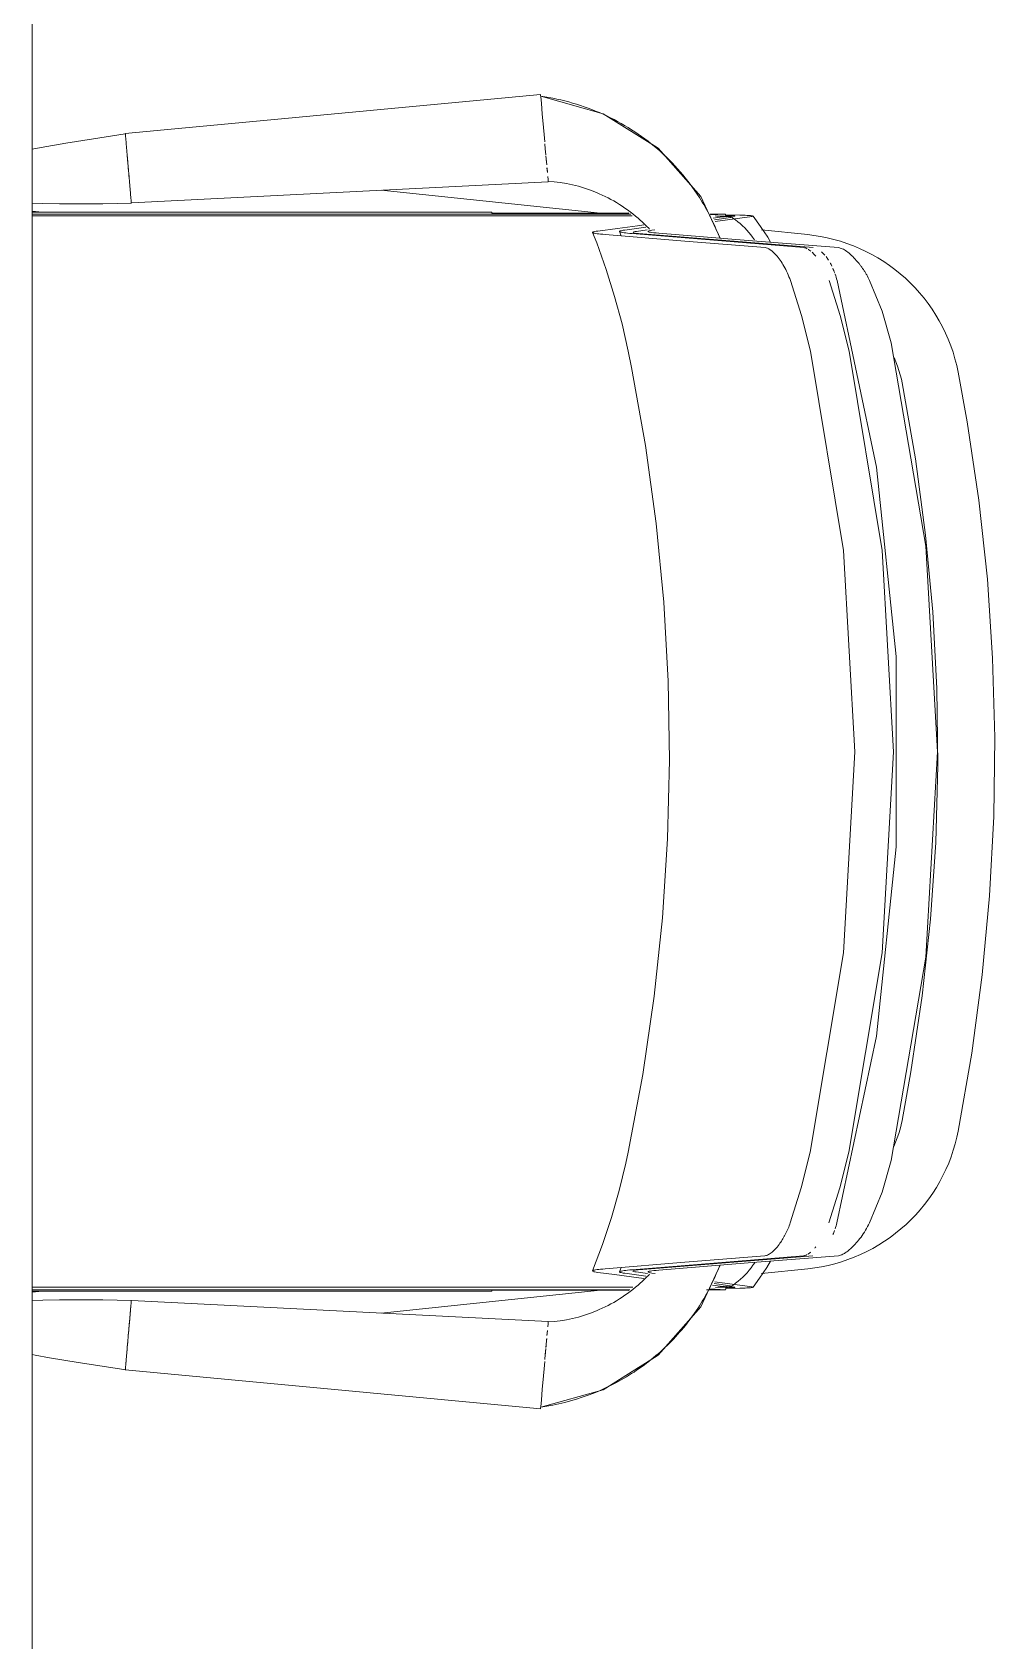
# Model space of a CAD drawing. Header units: millimetres. Extents: x 155927 to 317870, y -36033 to 97293.
# Drawn here: x 196113 to 196552, y 11502 to 12236 of the extents above; entities that cross this region are included whole.
import ezdxf

# ---------------------------------------------------------------- set-up
doc = ezdxf.new("R2010")
doc.units = ezdxf.units.MM
doc.header["$MEASUREMENT"] = 0
doc.layers.add('I-FURN', color=8, linetype='CONTINUOUS', lineweight=9)

msp = doc.modelspace()

# ---------------------------------------------------------------- linework, layer by layer
at = {"layer": 'I-FURN'}
for p, q in [((196113.42, 11207.55), (196113.42, 12607.55)), ((196155.86, 12189.32), (196345.14, 12207.18)), ((196345.14, 12207.18), (196155.86, 12189.32)), ((196345.14, 12207.18), (196345.17, 12206.91)), ((196345.17, 12206.91), (196345.24, 12206.11)), ((196345.22, 12206.33), (196373.74, 12198.41)), ((196373.74, 12198.41), (196345.22, 12206.33)), ((196345.22, 12206.33), (196373.74, 12198.41)), ((196373.74, 12198.41), (196345.22, 12206.33)), ((196345.24, 12206.11), (196345.35, 12204.78)), ((196345.35, 12204.78), (196345.51, 12202.98)), ((196345.51, 12202.98), (196345.7, 12200.75)), ((196345.7, 12200.75), (196345.93, 12198.16)), ((196345.93, 12198.16), (196346.19, 12195.26)), ((196373.74, 12198.41), (196398.75, 12182.74)), ((196398.75, 12182.74), (196373.74, 12198.41)), ((196373.74, 12198.41), (196389.83, 12188.33)), ((196398.75, 12182.74), (196373.74, 12198.41)), ((196155.86, 12189.16), (196141.35, 12186.95)), ((196346.19, 12195.26), (196346.46, 12192.15)), ((196346.46, 12192.15), (196346.74, 12188.91)), ((196117.46, 12183.01), (196113.42, 12182.29)), ((196128.69, 12184.92), (196117.46, 12183.01)), ((196141.35, 12186.95), (196128.69, 12184.92)), ((196346.74, 12188.91), (196347.03, 12185.62)), ((196347.12, 12184.62), (196347.31, 12182.37)), ((196347.31, 12182.37), (196347.55, 12179.71)), ((196392.5, 12186.66), (196398.75, 12182.74)), ((196398.75, 12182.74), (196418.22, 12160.65)), ((196418.22, 12160.65), (196398.75, 12182.74)), ((196398.75, 12182.74), (196403.62, 12177.22)), ((196418.22, 12160.65), (196398.75, 12182.74)), ((196347.59, 12179.26), (196347.84, 12176.36)), ((196347.59, 12179.24), (196347.95, 12175.06)), ((196348.63, 12167.34), (196158.62, 12157.75)), ((196158.62, 12157.75), (196348.63, 12167.34)), ((196348.07, 12173.77), (196348.26, 12171.54)), ((196348.08, 12173.74), (196348.3, 12171.55)), ((196348.42, 12169.74), (196348.53, 12168.42)), ((196348.53, 12168.42), (196348.6, 12167.61)), ((196348.6, 12167.61), (196348.63, 12167.34)), ((196372.52, 12153.09), (196272.51, 12163.5)), ((196413.35, 12166.17), (196418.22, 12160.65)), ((196418.22, 12160.65), (196427, 12141.68)), ((196427, 12141.68), (196418.22, 12160.65)), ((196418.22, 12160.65), (196421.3, 12153.99)), ((196427, 12141.68), (196418.22, 12160.65)), ((196118.32, 12157.43), (196113.42, 12157.58)), ((196113.42, 12153.91), (196117.91, 12153.44)), ((196322.89, 12153.44), (196113.42, 12153.44)), ((196113.42, 12152.61), (196383.62, 12152.61)), ((196125.85, 12157.31), (196118.32, 12157.43)), ((196134.73, 12157.27), (196125.85, 12157.31)), ((196145.59, 12157.36), (196134.73, 12157.27)), ((196158.62, 12157.59), (196145.59, 12157.36)), ((196322.89, 12153), (196322.89, 12153.44)), ((196322.89, 12153.07), (196358.67, 12153.13)), ((196385.39, 12153.11), (196322.89, 12153)), ((196358.67, 12153.13), (196385.3, 12153.17)), ((196383.62, 12152.61), (196386.23, 12152.61)), ((196422.37, 12152.61), (196429.38, 12152.61)), ((196429.38, 12152.61), (196422.56, 12152.37)), ((196429.65, 12151.26), (196429.38, 12152.61)), ((196385.07, 12151.84), (196113.42, 12151.84)), ((196380.24, 12146.13), (196371.19, 12144.92)), ((196389.27, 12147.33), (196380.24, 12146.13)), ((196383.52, 12145.36), (196393.16, 12146.65)), ((196386.96, 12151.84), (196385.07, 12151.84)), ((196388.8, 12144.75), (196393.72, 12145.46)), ((196392.23, 12147.72), (196389.27, 12147.33)), ((196397.17, 12145.42), (196395.9, 12145.24)), ((196423.83, 12150.74), (196426.96, 12151.16)), ((196424.35, 12149.99), (196429.75, 12150.82)), ((196441.51, 12151.58), (196424.67, 12149.24)), ((196426.96, 12151.16), (196433.13, 12151.67)), ((196429.38, 12152.36), (196436.02, 12152.17)), ((196431.51, 12151.98), (196429.39, 12152.06)), ((196429.75, 12150.82), (196430.72, 12150.98)), ((196430.72, 12150.98), (196431.64, 12151.12)), ((196432.03, 12151.3), (196432.41, 12151.08)), ((196432.41, 12151.08), (196432.79, 12150.84)), ((196432.79, 12150.84), (196432.81, 12150.82)), ((196432.81, 12150.82), (196433.96, 12150.02)), ((196433.96, 12150.02), (196435.07, 12149.17)), ((196435.07, 12149.17), (196436.15, 12148.28)), ((196436.15, 12148.28), (196437.19, 12147.34)), ((196437.19, 12147.34), (196438.19, 12146.37)), ((196438.19, 12146.37), (196439.16, 12145.35)), ((196439.16, 12145.35), (196440.08, 12144.3)), ((196441.99, 12151.74), (196445.43, 12146.95)), ((196445.43, 12146.95), (196448.67, 12142.04)), ((196466.99, 12143.26), (196445.86, 12145.46)), ((196370.71, 12139.53), (196368.86, 12144.26)), ((196375.05, 12127.4), (196370.71, 12139.53)), ((196374.58, 12143.31), (196410.96, 12140.33)), ((196381.94, 12142.71), (196381.19, 12144.69)), ((196425.94, 12140.55), (196386.92, 12143.75)), ((196429.53, 12140.55), (196391.8, 12143.56)), ((196399.01, 12143.92), (196439.71, 12140.66)), ((196410.96, 12140.33), (196447.45, 12137.34)), ((196465.09, 12137.34), (196425.94, 12140.55)), ((196469.38, 12137.34), (196429.53, 12140.55)), ((196439.71, 12140.66), (196480.94, 12137.34)), ((196440.08, 12144.3), (196440.96, 12143.21)), ((196440.96, 12143.21), (196441.79, 12142.08)), ((196441.79, 12142.08), (196442.58, 12140.93)), ((196448.67, 12142.04), (196450.01, 12139.83)), ((196469.65, 12142.94), (196466.99, 12143.26)), ((196472.73, 12142.45), (196469.65, 12142.94)), ((196475.79, 12141.83), (196472.73, 12142.45)), ((196478.82, 12141.1), (196475.79, 12141.83)), ((196481.82, 12140.24), (196478.82, 12141.1)), ((196484.78, 12139.27), (196481.82, 12140.24)), ((196487.71, 12138.17), (196484.78, 12139.27)), ((196490.58, 12136.96), (196487.71, 12138.17)), ((196493.41, 12135.64), (196490.58, 12136.96)), ((196496.18, 12134.21), (196493.41, 12135.64)), ((196498.89, 12132.66), (196496.18, 12134.21)), ((196501.53, 12131.01), (196498.89, 12132.66)), ((196504.11, 12129.25), (196501.53, 12131.01)), ((196378.91, 12115.11), (196375.05, 12127.4)), ((196506.62, 12127.39), (196504.11, 12129.25)), ((196509.05, 12125.44), (196506.62, 12127.39)), ((196511.4, 12123.39), (196509.05, 12125.44)), ((196513.66, 12121.24), (196511.4, 12123.39)), ((196459, 12122.34), (196464.01, 12106.34)), ((196481.65, 12106.34), (196476.64, 12122.34)), ((196498.26, 12037.23), (196480.3, 12122.34)), ((196495.11, 12122.34), (196500.83, 12108.34)), ((196515.84, 12119.01), (196513.66, 12121.24)), ((196517.93, 12116.69), (196515.84, 12119.01)), ((196519.92, 12114.29), (196517.93, 12116.69)), ((196382.28, 12102.67), (196378.91, 12115.11)), ((196521.82, 12111.81), (196519.92, 12114.29)), ((196523.61, 12109.26), (196521.82, 12111.81)), ((196525.3, 12106.63), (196523.61, 12109.26)), ((196385.14, 12090.11), (196382.28, 12102.67)), ((196464.01, 12106.34), (196468.12, 12090.11)), ((196485.76, 12090.11), (196481.65, 12106.34)), ((196500.83, 12108.34), (196504.98, 12093.87)), ((196526.89, 12103.95), (196525.3, 12106.63)), ((196528.36, 12101.2), (196526.89, 12103.95)), ((196529.73, 12098.39), (196528.36, 12101.2)), ((196504.98, 12093.87), (196520.76, 12001.22)), ((196530.98, 12095.54), (196529.73, 12098.39)), ((196532.12, 12092.63), (196530.98, 12095.54)), ((196386.66, 12082.64), (196385.14, 12090.11)), ((196468.12, 12090.11), (196483.27, 11999.31)), ((196500.91, 11999.31), (196485.76, 12090.11)), ((196506.25, 12087.22), (196507.07, 12085.31)), ((196533.13, 12089.68), (196532.12, 12092.63)), ((196534.03, 12086.69), (196533.13, 12089.68)), ((196534.82, 12083.67), (196534.03, 12086.69)), ((196392.95, 12047.19), (196386.66, 12082.64)), ((196507.07, 12085.31), (196507.82, 12083.37)), ((196507.82, 12083.37), (196508.49, 12081.4)), ((196508.49, 12081.4), (196509.07, 12079.41)), ((196509.07, 12079.41), (196509.58, 12077.39)), ((196535.47, 12080.62), (196534.82, 12083.67)), ((196539.61, 12057.9), (196535.47, 12080.62)), ((196509.58, 12077.39), (196509.96, 12075.64)), ((196509.96, 12075.64), (196515.99, 12041.07)), ((196544.91, 12022.16), (196539.61, 12057.9)), ((196397.83, 12011.52), (196392.95, 12047.19)), ((196507.27, 11950.9), (196498.26, 12037.23)), ((196515.99, 12041.07), (196520.63, 12006.29)), ((196548.78, 11986.23), (196544.91, 12022.16)), ((196401.27, 11975.68), (196397.83, 12011.52)), ((196520.63, 12006.29), (196523.89, 11971.35)), ((196483.27, 11999.31), (196488.33, 11907.55)), ((196505.97, 11907.55), (196500.91, 11999.31)), ((196520.76, 12001.22), (196526.04, 11907.55)), ((196551.2, 11950.18), (196548.78, 11986.23)), ((196403.28, 11939.73), (196401.27, 11975.68)), ((196523.89, 11971.35), (196525.74, 11936.31)), ((196507.26, 11864.18), (196507.27, 11950.9)), ((196552.19, 11914.07), (196551.2, 11950.18)), ((196403.84, 11903.74), (196403.28, 11939.73)), ((196525.74, 11936.31), (196526.19, 11901.22)), ((196551.72, 11877.94), (196552.19, 11914.07)), ((196402.97, 11867.74), (196403.84, 11903.74)), ((196488.33, 11907.55), (196483.25, 11815.79)), ((196500.89, 11815.79), (196505.97, 11907.55)), ((196526.04, 11907.55), (196520.74, 11813.88)), ((196526.19, 11901.22), (196525.23, 11866.14)), ((196549.82, 11841.86), (196551.72, 11877.94)), ((196400.66, 11831.82), (196402.97, 11867.74)), ((196498.23, 11777.86), (196507.26, 11864.18)), ((196525.23, 11866.14), (196522.87, 11831.13)), ((196546.47, 11805.88), (196549.82, 11841.86)), ((196396.91, 11796.01), (196400.66, 11831.82)), ((196522.87, 11831.13), (196519.12, 11796.24)), ((196483.25, 11815.79), (196468.08, 11724.99)), ((196485.72, 11724.99), (196500.89, 11815.79)), ((196520.74, 11813.88), (196504.94, 11721.23)), ((196541.69, 11770.07), (196546.47, 11805.88)), ((196391.74, 11760.38), (196396.91, 11796.01)), ((196519.12, 11796.24), (196513.97, 11761.53)), ((196480.25, 11692.74), (196498.23, 11777.86)), ((196535.47, 11734.47), (196541.69, 11770.07)), ((196385.14, 11724.99), (196391.74, 11760.38)), ((196513.97, 11761.53), (196509.96, 11739.45)), ((196509, 11735.41), (196508.4, 11733.41)), ((196509.52, 11737.42), (196509, 11735.41)), ((196509.96, 11739.45), (196509.52, 11737.42)), ((196534.92, 11731.85), (196535.47, 11734.47)), ((196506.96, 11729.51), (196506.12, 11727.61)), ((196507.72, 11731.45), (196506.96, 11729.51)), ((196508.4, 11733.41), (196507.72, 11731.45)), ((196533.27, 11725.83), (196534.15, 11728.83)), ((196534.15, 11728.83), (196534.92, 11731.85)), ((196381.01, 11707.51), (196384.07, 11720.02)), ((196384.07, 11720.02), (196385.14, 11724.99)), ((196468.08, 11724.99), (196463.97, 11708.75)), ((196481.61, 11708.75), (196485.72, 11724.99)), ((196504.94, 11721.23), (196500.78, 11706.75)), ((196529.91, 11717.1), (196531.15, 11719.97)), ((196531.15, 11719.97), (196532.27, 11722.88)), ((196532.27, 11722.88), (196533.27, 11725.83)), ((196527.1, 11711.53), (196528.56, 11714.29)), ((196528.56, 11714.29), (196529.91, 11717.1)), ((196377.45, 11695.13), (196381.01, 11707.51)), ((196463.97, 11708.75), (196458.95, 11692.74)), ((196476.59, 11692.74), (196481.61, 11708.75)), ((196500.78, 11706.75), (196495.06, 11692.74)), ((196522.08, 11703.64), (196523.86, 11706.21)), ((196523.86, 11706.21), (196525.53, 11708.84)), ((196525.53, 11708.84), (196527.1, 11711.53)), ((196516.14, 11696.41), (196518.22, 11698.74)), ((196518.22, 11698.74), (196520.2, 11701.15)), ((196520.2, 11701.15), (196522.08, 11703.64)), ((196373.4, 11682.9), (196377.45, 11695.13)), ((196509.39, 11689.94), (196511.72, 11692.01)), ((196511.72, 11692.01), (196513.98, 11694.17)), ((196513.98, 11694.17), (196516.14, 11696.41)), ((196499.27, 11682.66), (196501.9, 11684.33)), ((196501.9, 11684.33), (196504.47, 11686.1)), ((196504.47, 11686.1), (196506.97, 11687.97)), ((196506.97, 11687.97), (196509.39, 11689.94)), ((196368.86, 11670.84), (196373.4, 11682.9)), ((196447.4, 11677.75), (196410.94, 11674.76)), ((196425.92, 11674.54), (196465.05, 11677.75)), ((196429.44, 11674.54), (196469.27, 11677.75)), ((196480.9, 11677.75), (196439.69, 11674.44)), ((196482.24, 11674.98), (196485.2, 11675.98)), ((196485.2, 11675.98), (196488.12, 11677.09)), ((196488.12, 11677.09), (196490.99, 11678.31)), ((196490.99, 11678.31), (196493.8, 11679.65)), ((196493.8, 11679.65), (196496.56, 11681.1)), ((196496.56, 11681.1), (196499.27, 11682.66)), ((196371.19, 11670.17), (196378.89, 11669.15)), ((196410.94, 11674.76), (196374.58, 11671.78)), ((196378.89, 11669.15), (196386.57, 11668.12)), ((196381.19, 11670.4), (196381.94, 11672.39)), ((196393.15, 11668.45), (196383.52, 11669.73)), ((196386.92, 11671.35), (196425.92, 11674.54)), ((196393.85, 11669.6), (196388.7, 11670.34)), ((196391.7, 11671.54), (196429.44, 11674.54)), ((196395.9, 11669.85), (196397.33, 11669.66)), ((196439.69, 11674.44), (196399.01, 11671.17)), ((196418.22, 11654.45), (196427, 11673.42)), ((196427, 11673.42), (196418.22, 11654.45)), ((196418.22, 11654.45), (196427, 11673.42)), ((196438.32, 11668.97), (196437.31, 11667.96)), ((196439.3, 11670.02), (196438.32, 11668.97)), ((196440.23, 11671.1), (196439.3, 11670.02)), ((196441.12, 11672.22), (196440.23, 11671.1)), ((196441.96, 11673.38), (196441.12, 11672.22)), ((196442.75, 11674.57), (196441.96, 11673.38)), ((196448.26, 11672.41), (196444.99, 11667.51)), ((196445.86, 11669.64), (196466.99, 11671.83)), ((196450.01, 11675.27), (196448.26, 11672.41)), ((196466.99, 11671.83), (196470.09, 11672.22)), ((196470.09, 11672.22), (196473.16, 11672.73)), ((196473.16, 11672.73), (196476.22, 11673.36)), ((196476.22, 11673.36), (196479.25, 11674.11)), ((196479.25, 11674.11), (196482.24, 11674.98)), ((196113.42, 11663.37), (196385.06, 11663.37)), ((196113.42, 11662.25), (196383.62, 11662.25)), ((196117.91, 11661.66), (196113.42, 11661.19)), ((196322.89, 11661.66), (196113.42, 11661.66)), ((196272.51, 11651.6), (196372.51, 11662)), ((196322.89, 11661.66), (196322.89, 11662.09)), ((196322.89, 11662.09), (196385.39, 11661.98)), ((196358.67, 11661.97), (196322.89, 11662.02)), ((196385.3, 11661.93), (196358.67, 11661.97)), ((196383.62, 11662.25), (196385.84, 11662.25)), ((196385.06, 11663.37), (196387.12, 11663.37)), ((196386.57, 11668.12), (196392.26, 11667.38)), ((196421.3, 11661.11), (196418.22, 11654.45)), ((196420.83, 11662.25), (196429.46, 11662.25)), ((196422.3, 11662.62), (196429.46, 11662.25)), ((196426.95, 11663.94), (196423.48, 11664.4)), ((196431.59, 11663.97), (196424.2, 11665.12)), ((196424.51, 11665.88), (196441.51, 11663.51)), ((196433.14, 11663.43), (196426.95, 11663.94)), ((196436.02, 11662.93), (196429.48, 11662.74)), ((196429.49, 11663.04), (196431.51, 11663.11)), ((196432.87, 11664.37), (196432.01, 11663.79)), ((196434.03, 11665.2), (196432.87, 11664.37)), ((196435.16, 11666.08), (196434.03, 11665.2)), ((196436.25, 11667), (196435.16, 11666.08)), ((196437.31, 11667.96), (196436.25, 11667)), ((196444.99, 11667.51), (196441.99, 11663.36)), ((196118.32, 11657.51), (196113.42, 11657.36)), ((196125.85, 11657.63), (196118.32, 11657.51)), ((196134.73, 11657.67), (196125.85, 11657.63)), ((196145.59, 11657.58), (196134.73, 11657.67)), ((196158.62, 11657.35), (196145.59, 11657.58)), ((196158.62, 11657.35), (196348.63, 11647.76)), ((196348.63, 11647.76), (196158.62, 11657.35)), ((196398.75, 11632.36), (196418.22, 11654.45)), ((196418.22, 11654.45), (196398.75, 11632.36)), ((196398.75, 11632.36), (196418.22, 11654.45)), ((196418.22, 11654.45), (196413.35, 11648.93)), ((196348.53, 11646.68), (196348.42, 11645.36)), ((196348.6, 11647.49), (196348.53, 11646.68)), ((196348.63, 11647.76), (196348.6, 11647.49)), ((196348.26, 11643.56), (196348.07, 11641.33)), ((196113.42, 11632.64), (196114.74, 11632.41)), ((196114.74, 11632.41), (196121.34, 11631.26)), ((196347.31, 11632.73), (196347.12, 11630.48)), ((196347.55, 11635.38), (196347.31, 11632.73)), ((196347.84, 11638.73), (196347.59, 11635.84)), ((196373.74, 11616.68), (196398.75, 11632.36)), ((196398.75, 11632.36), (196373.74, 11616.68)), ((196373.74, 11616.68), (196398.75, 11632.36)), ((196398.75, 11632.36), (196392.5, 11628.44)), ((196403.62, 11637.88), (196398.75, 11632.36)), ((196121.34, 11631.26), (196134.4, 11629.09)), ((196134.4, 11629.09), (196155.19, 11625.88)), ((196155.19, 11625.88), (196155.86, 11625.78)), ((196345.14, 11607.91), (196155.86, 11625.78)), ((196155.86, 11625.78), (196345.14, 11607.91)), ((196346.74, 11626.19), (196346.46, 11622.94)), ((196347.03, 11629.48), (196346.74, 11626.19)), ((196389.83, 11626.77), (196373.74, 11616.68)), ((196346.19, 11619.83), (196345.93, 11616.94)), ((196346.46, 11622.94), (196346.19, 11619.83)), ((196345.22, 11608.76), (196373.74, 11616.68)), ((196373.74, 11616.68), (196345.22, 11608.76)), ((196373.74, 11616.68), (196345.22, 11608.76)), ((196345.22, 11608.76), (196373.74, 11616.68)), ((196345.35, 11610.31), (196345.24, 11608.99)), ((196345.51, 11612.11), (196345.35, 11610.31)), ((196345.7, 11614.34), (196345.51, 11612.11)), ((196345.93, 11616.94), (196345.7, 11614.34)), ((196345.17, 11608.18), (196345.14, 11607.91)), ((196345.24, 11608.99), (196345.17, 11608.18))]:
    msp.add_line(p, q, dxfattribs=at)
msp.add_ellipse((195918.34, 11907.21), major_axis=(0, 824.98), ratio=0.648816, start_param=4.410918, end_param=4.412924, dxfattribs=at)
for points, knots in [([(196426.66, 12142.11), (196424.23, 12148.4), (196416.76, 12163.21), (196399.35, 12183.38), (196374.24, 12199.45), (196355.04, 12204.99), (196345.22, 12206.33)], [0.2610854, 0.2610854, 0.2610854, 0.2610854, 0.4, 0.6, 0.8, 1, 1, 1, 1]), ([(196157.72, 12167.98), (196157.79, 12167.11), (196157.93, 12165.5), (196158.06, 12164.04), (196158.12, 12163.38)], [-0.3888889, -0.3888889, -0.3888889, -0.3888889, -0.3333333, -0.2816289, -0.2816289, -0.2816289, -0.2816289]), ([(196394.77, 12145.78), (196393.46, 12147.16), (196386.19, 12154.25), (196370.88, 12163.84), (196355.93, 12167.15), (196348.61, 12167.54)], [0.4429331, 0.4429331, 0.4429331, 0.4429331, 0.5, 0.75, 1, 1, 1, 1]), ([(196158.44, 12159.71), (196158.48, 12159.25), (196158.58, 12158.08), (196158.62, 12157.59), (196158.62, 12157.59)], [-0.1666667, -0.1666667, -0.1666667, -0.1666667, -0.1111111, 0, 0, 0, 0]), ([(196431.64, 12151.12), (196431.89, 12151.16), (196432.16, 12151.25), (196431.86, 12151.41), (196430.18, 12151.57), (196427.46, 12151.7), (196425.72, 12151.75), (196424.75, 12151.78)], [0, 0, 0, 0, 0.166667, 0.333333, 0.666667, 0.833333, 1, 1, 1, 1]), ([(196447.45, 12137.34), (196448.18, 12137.27), (196449.79, 12136.59), (196452.82, 12133.84), (196455.54, 12129.99), (196457.69, 12125.78), (196458.59, 12123.52), (196459, 12122.34)], [-1, -1, -1, -1, -0.785714, -0.571429, -0.285714, -0.142857, 0, 0, 0, 0]), ([(196468.36, 12135.69), (196468.06, 12135.93), (196467.63, 12136.29), (196467.22, 12136.5), (196467.1, 12136.56)], [0.7142857, 0.7142857, 0.7142857, 0.7142857, 0.7857143, 0.8194696, 0.8194696, 0.8194696, 0.8194696]), ([(196470.6, 12133.4), (196470.45, 12133.58), (196469.91, 12134.2), (196469.36, 12134.81), (196468.96, 12135.21)], [0.5363932, 0.5363932, 0.5363932, 0.5363932, 0.5714286, 0.6646114, 0.6646114, 0.6646114, 0.6646114]), ([(196480.94, 12137.34), (196481.47, 12137.28), (196482.62, 12136.94), (196485.34, 12135.29), (196488.14, 12132.69), (196490.44, 12129.91), (196491.51, 12128.47), (196492.3, 12127.33), (196493.06, 12126.14), (196494.02, 12124.51), (196494.69, 12123.23), (196495.11, 12122.34)], [0, 0, 0, 0, 0.142857, 0.285714, 0.571429, 0.678571, 0.732143, 0.785714, 0.839286, 0.892857, 1, 1, 1, 1]), ([(196458.95, 11692.74), (196458.65, 11691.86), (196458.15, 11690.57), (196457.42, 11688.93), (196456.83, 11687.73), (196456.22, 11686.58), (196455.38, 11685.12), (196453.54, 11682.29), (196451.24, 11679.7), (196448.93, 11678.12), (196447.89, 11677.8), (196447.4, 11677.75)], [-1, -1, -1, -1, -0.892857, -0.839286, -0.785714, -0.732143, -0.678571, -0.571429, -0.285714, -0.142857, 0, 0, 0, 0]), ([(196495.06, 11692.74), (196494.5, 11691.56), (196493.29, 11689.31), (196490.52, 11685.17), (196487.71, 11682.01), (196485.42, 11680.06), (196484.37, 11679.29), (196483.6, 11678.78), (196482.85, 11678.37), (196481.93, 11677.96), (196481.29, 11677.8), (196480.9, 11677.75)], [0, 0, 0, 0, 0.142857, 0.285714, 0.571429, 0.678571, 0.732143, 0.785714, 0.839286, 0.892857, 1, 1, 1, 1]), ([(196345.22, 11608.76), (196359.95, 11610.78), (196381.28, 11618.66), (196404.36, 11637.24), (196417.86, 11654.07), (196424.23, 11666.69), (196426.66, 11672.99)], [-1, -1, -1, -1, -0.7, -0.55, -0.4, -0.2610856, -0.2610856, -0.2610856, -0.2610856]), ([(196348.61, 11647.56), (196355.93, 11647.95), (196370.88, 11651.26), (196386.19, 11660.85), (196393.46, 11667.94), (196394.77, 11669.31)], [0, 0, 0, 0, 0.25, 0.5, 0.5570619, 0.5570619, 0.5570619, 0.5570619]), ([(196157.24, 11641.56), (196157.32, 11642.48), (196157.48, 11644.32), (196157.72, 11646.99), (196157.94, 11649.5), (196158.14, 11651.76), (196158.31, 11653.72), (196158.45, 11655.3), (196158.58, 11656.86), (196158.62, 11657.35), (196158.62, 11657.35)], [-0.4999756, -0.4999756, -0.4999756, -0.4999756, -0.4444444, -0.3888889, -0.3333333, -0.2777778, -0.2222222, -0.1666667, -0.1111111, 0, 0, 0, 0]), ([(196158.62, 11657.35), (196158.62, 11657.35), (196158.61, 11657.19), (196158.53, 11656.23), (196158.32, 11653.9), (196157.89, 11648.9), (196157.48, 11644.32), (196157.24, 11641.56)], [-1, -1, -1, -1, -0.9444444, -0.8888889, -0.7777778, -0.6666667, -0.5, -0.5, -0.5, -0.5]), ([(196157.24, 11641.56), (196157.16, 11640.64), (196156.92, 11637.89), (196156.62, 11634.39), (196156.42, 11632.12), (196156.36, 11631.42)], [-0.4999756, -0.4999756, -0.4999756, -0.4999756, -0.4444444, -0.3333333, -0.2779256, -0.2779256, -0.2779256, -0.2779256]), ([(196347.95, 11640.04), (196347.94, 11639.94), (196347.93, 11639.75), (196347.89, 11639.37), (196347.84, 11638.7), (196347.75, 11637.73), (196347.66, 11636.72), (196347.61, 11636.09), (196347.59, 11635.85)], [-0.77777778, -0.77777778, -0.77777778, -0.77777778, -0.77083333, -0.76388889, -0.75, -0.72222222, -0.69444444, -0.67778327, -0.67778327, -0.67778327, -0.67778327]), ([(196348.27, 11643.66), (196348.27, 11643.62), (196348.23, 11643.21), (196348.18, 11642.61), (196348.13, 11642.04), (196348.11, 11641.86)], [-0.86453357, -0.86453357, -0.86453357, -0.86453357, -0.86111111, -0.83333333, -0.82062906, -0.82062906, -0.82062906, -0.82062906]), ([(196155.86, 11625.78), (196155.86, 11625.78), (196155.92, 11626.43), (196156.12, 11628.75), (196156.29, 11630.71), (196156.36, 11631.42)], [-1, -1, -1, -1, -0.8888889, -0.7777778, -0.722393, -0.722393, -0.722393, -0.722393])]:
    msp.add_open_spline(points, degree=3, knots=knots, dxfattribs=at)
for points in [[(196156.19, 12185.62), (196156.08, 12186.81), (196155.92, 12188.67), (196155.86, 12189.32), (196155.86, 12189.32)], [(196156.36, 12183.67), (196156.3, 12184.32), (196156.25, 12184.9), (196156.2, 12185.47)], [(196156.36, 12183.52), (196156.41, 12182.86), (196156.48, 12182.15), (196156.54, 12181.41)], [(196156.55, 12181.42), (196156.49, 12182.16), (196156.43, 12182.85), (196156.37, 12183.5)], [(196156.55, 12181.26), (196156.62, 12180.51), (196156.69, 12179.73), (196156.76, 12178.92)], [(196156.77, 12178.92), (196156.7, 12179.73), (196156.63, 12180.5), (196156.57, 12181.23)], [(196156.77, 12178.77), (196156.84, 12177.96), (196156.92, 12177.12), (196156.99, 12176.28)], [(196157, 12176.27), (196156.93, 12177.12), (196156.86, 12177.95), (196156.79, 12178.74)], [(196157, 12176.12), (196157.08, 12175.27), (196157.15, 12174.4), (196157.23, 12173.54)], [(196157.24, 12173.53), (196157.17, 12174.4), (196157.09, 12175.27), (196157.02, 12176.12)], [(196157.24, 12173.38), (196157.32, 12172.51), (196157.4, 12171.64), (196157.47, 12170.79)], [(196157.48, 12170.79), (196157.41, 12171.64), (196157.33, 12172.52), (196157.26, 12173.39)], [(196157.48, 12170.64), (196157.56, 12169.78), (196157.63, 12168.95), (196157.7, 12168.13)], [(196157.72, 12168.13), (196157.64, 12168.95), (196157.57, 12169.78), (196157.5, 12170.63)], [(196157.93, 12165.64), (196157.87, 12166.39), (196157.8, 12167.17), (196157.73, 12167.97)], [(196158.13, 12163.23), (196158.19, 12162.58), (196158.24, 12161.97), (196158.29, 12161.43)], [(196158.3, 12161.29), (196158.35, 12160.75), (196158.39, 12160.29), (196158.43, 12159.85)], [(196158.62, 12157.59), (196158.62, 12157.59), (196158.62, 12157.67), (196158.6, 12157.83)], [(196386.92, 12143.75), (196385.36, 12143.88), (196382.89, 12144.14), (196381.05, 12144.54), (196381.16, 12144.96), (196382.52, 12145.23), (196383.52, 12145.36)], [(196395.9, 12145.24), (196394.84, 12145.1), (196393.66, 12144.8), (196394.73, 12144.35), (196397.27, 12144.06), (196399.01, 12143.92)], [(196433.13, 12151.67), (196433.76, 12151.72), (196434.12, 12151.83), (196432.68, 12151.93), (196431.51, 12151.98)], [(196436.02, 12152.17), (196437.23, 12152.13), (196439.29, 12152.05), (196441.38, 12151.91), (196442.2, 12151.74), (196441.88, 12151.64), (196441.51, 12151.58)], [(196371.19, 12144.92), (196370.19, 12144.79), (196368.83, 12144.52), (196368.72, 12144.11), (196370.56, 12143.7), (196373.03, 12143.44), (196374.58, 12143.31)], [(196391.8, 12143.56), (196390.21, 12143.69), (196387.88, 12143.94), (196386.85, 12144.35), (196387.87, 12144.62), (196388.8, 12144.75)], [(196466.65, 12136.85), (196466.1, 12137.12), (196465.58, 12137.29), (196465.09, 12137.34)], [(196474.65, 12133.97), (196474.17, 12134.49), (196473.69, 12134.94), (196473.21, 12135.37)], [(196476.39, 12131.69), (196476.03, 12132.25), (196475.65, 12132.77), (196475.26, 12133.25)], [(196477.91, 12128.89), (196477.66, 12129.42), (196477.4, 12129.94), (196477.13, 12130.44)], [(196479.22, 12125.76), (196478.95, 12126.51), (196478.66, 12127.27), (196478.34, 12127.96)], [(196480.3, 12122.34), (196480.03, 12123.33), (196479.74, 12124.29), (196479.41, 12125.23)], [(196479.41, 11690), (196479.72, 11690.89), (196480, 11691.8), (196480.25, 11692.74)], [(196478.41, 11687.4), (196478.68, 11688.02), (196478.94, 11688.66), (196479.18, 11689.32)], [(196465.05, 11677.75), (196465.54, 11677.8), (196466.05, 11677.96), (196466.6, 11678.24)], [(196467.07, 11678.5), (196467.47, 11678.75), (196467.89, 11679.05), (196468.31, 11679.41)], [(196470.11, 11681.17), (196470.27, 11681.36), (196470.44, 11681.55), (196470.6, 11681.74)], [(196374.58, 11671.78), (196373.03, 11671.65), (196370.56, 11671.4), (196368.72, 11670.99), (196368.83, 11670.57), (196370.19, 11670.31), (196371.19, 11670.17)], [(196383.52, 11669.73), (196382.52, 11669.87), (196381.16, 11670.14), (196381.05, 11670.55), (196382.89, 11670.96), (196385.36, 11671.22), (196386.92, 11671.35)], [(196388.7, 11670.34), (196387.77, 11670.47), (196386.75, 11670.74), (196387.78, 11671.15), (196390.12, 11671.41), (196391.7, 11671.54)], [(196399.01, 11671.17), (196397.27, 11671.03), (196394.73, 11670.75), (196393.66, 11670.3), (196394.84, 11670), (196395.9, 11669.85)], [(196424.83, 11663.31), (196426.66, 11663.36), (196429.63, 11663.48), (196431.23, 11663.62), (196431.69, 11663.7)], [(196431.51, 11663.11), (196432.68, 11663.16), (196434.12, 11663.26), (196433.77, 11663.37), (196433.14, 11663.43)], [(196431.69, 11663.7), (196431.94, 11663.75), (196432.16, 11663.84), (196431.86, 11663.93), (196431.59, 11663.97)], [(196441.51, 11663.51), (196441.88, 11663.46), (196442.2, 11663.35), (196441.38, 11663.19), (196439.29, 11663.04), (196437.23, 11662.96), (196436.02, 11662.93)], [(196156.77, 11636.17), (196156.85, 11637.03), (196157, 11638.81), (196157.16, 11640.64), (196157.24, 11641.56)], [(196156.36, 11631.42), (196156.42, 11632.13), (196156.48, 11632.88), (196156.55, 11633.67)], [(196156.55, 11633.68), (196156.62, 11634.47), (196156.7, 11635.31), (196156.77, 11636.17)], [(196347.54, 11635.37), (196347.48, 11634.62), (196347.41, 11633.86), (196347.35, 11633.09)], [(196156.36, 11631.42), (196156.29, 11630.71), (196156.18, 11629.41), (196156.04, 11627.83), (196155.94, 11626.66), (196155.88, 11625.94), (196155.86, 11625.78), (196155.86, 11625.78)]]:
    msp.add_open_spline(points, degree=3, dxfattribs=at)

doc.saveas('drawing.dxf')
